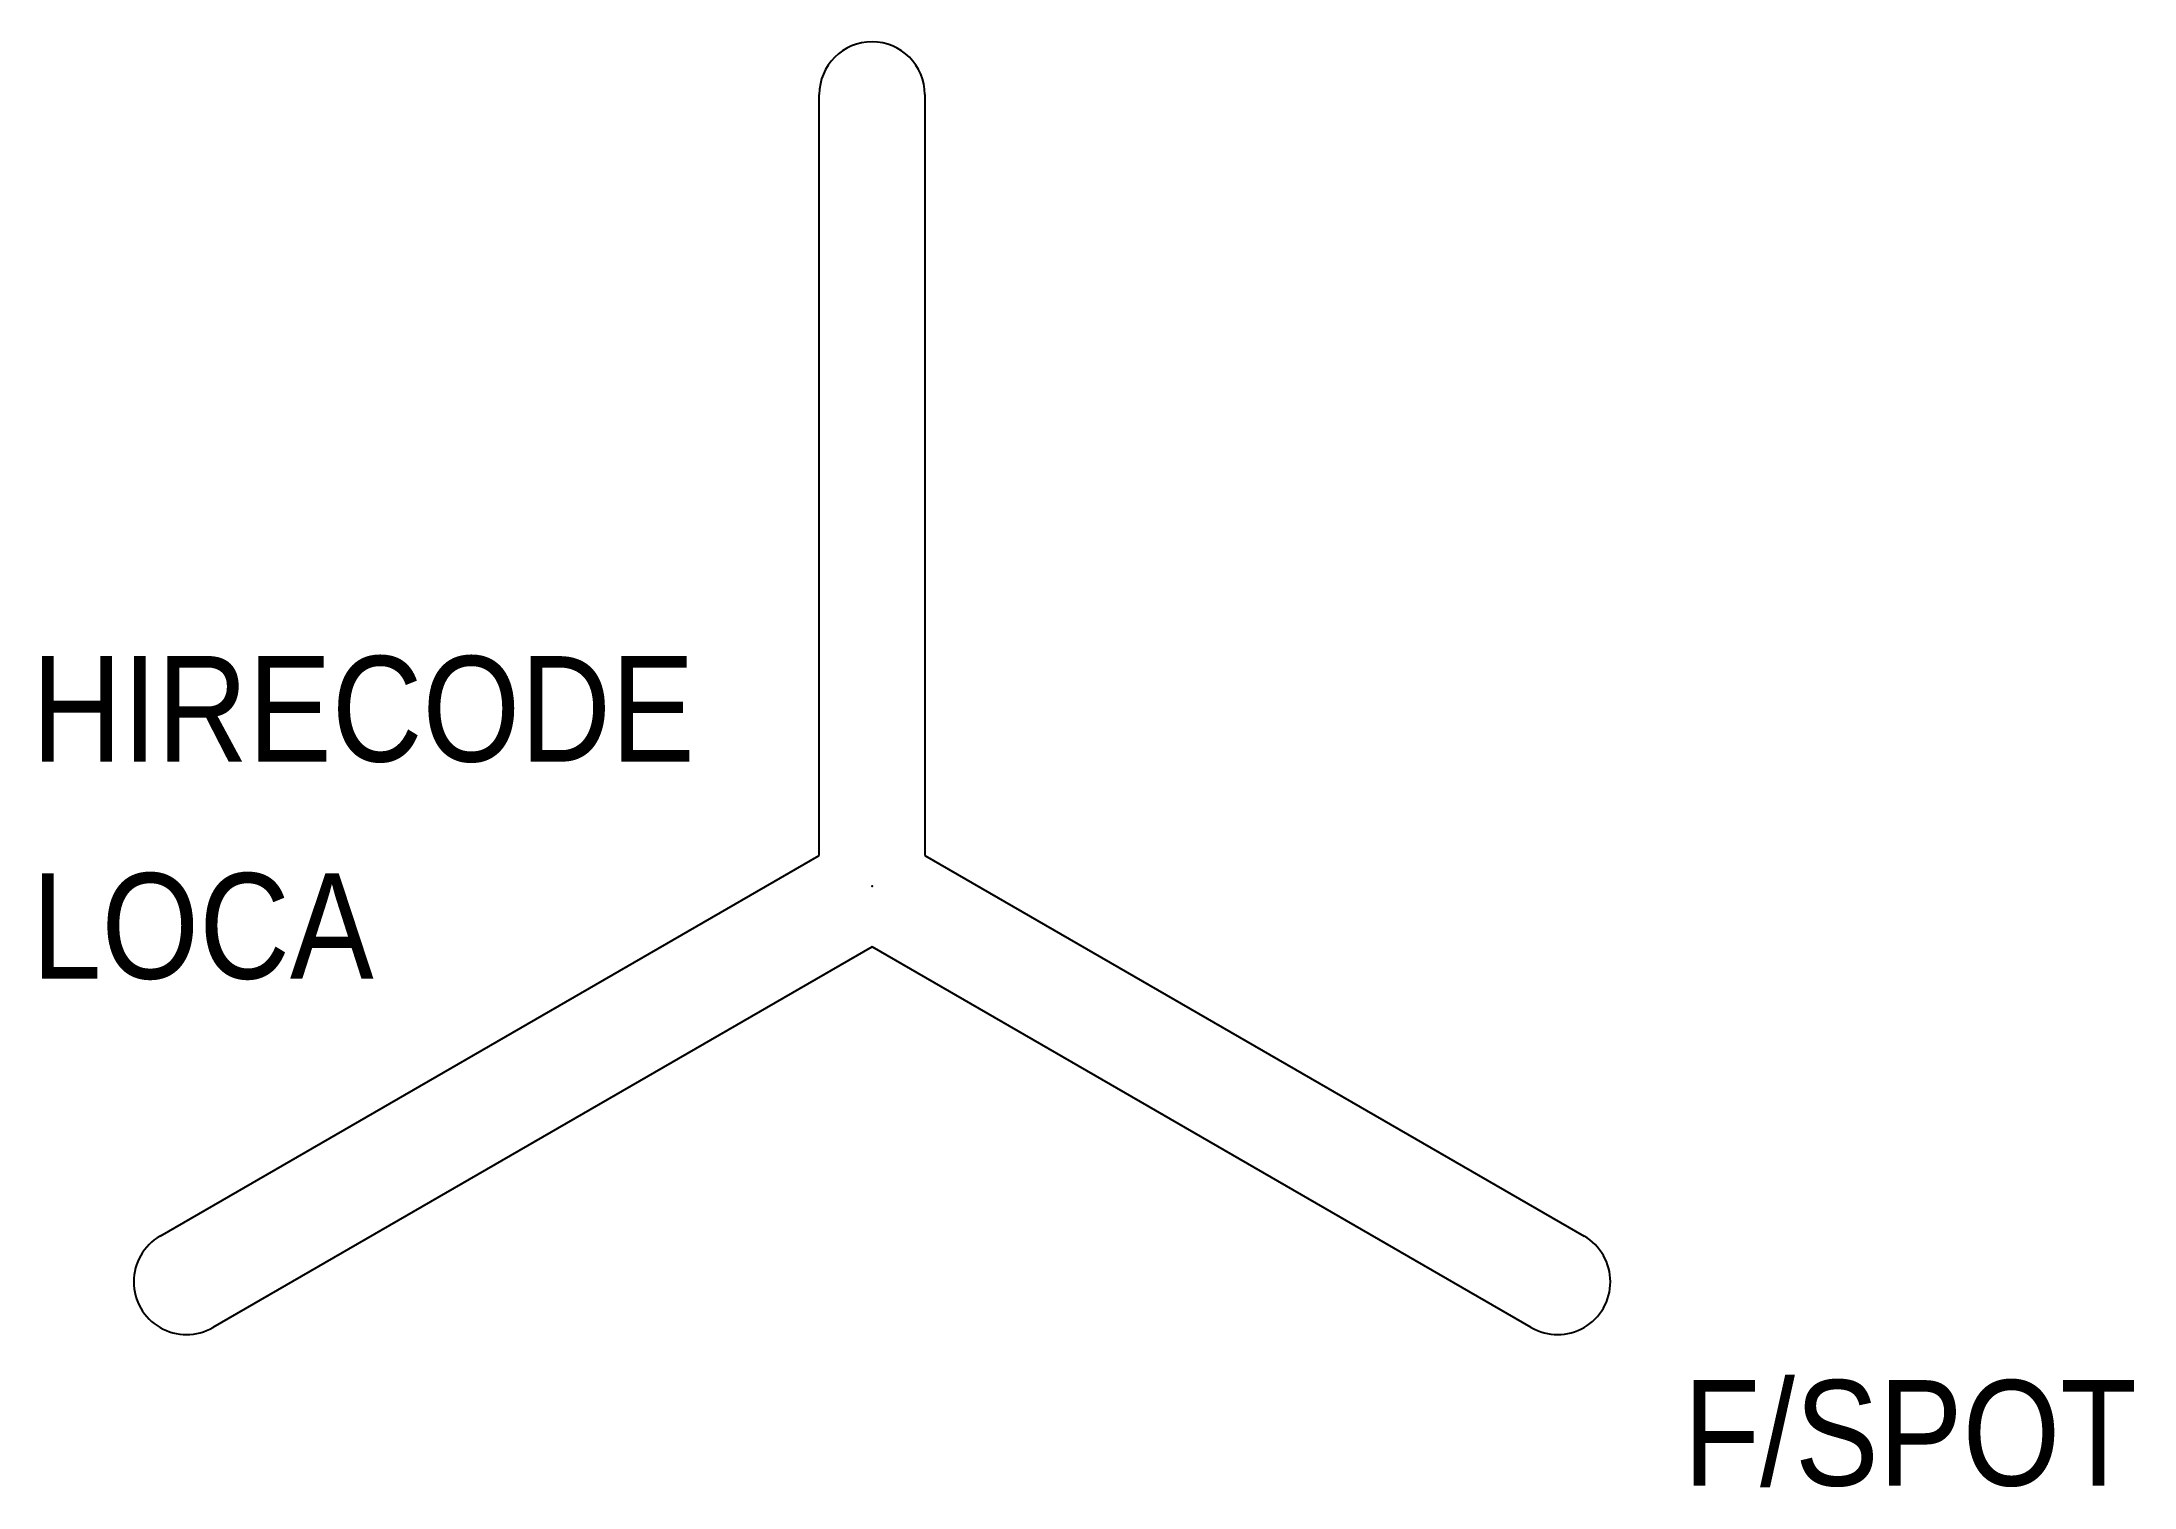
# Model space of a CAD drawing. Extents: x 1339 to 2330, y -122 to 563.
import ezdxf
from ezdxf.enums import TextEntityAlignment as Align

# ---------------------------------------------------------------- set-up
doc = ezdxf.new("R2010")
doc.units = 0
doc.header["$MEASUREMENT"] = 0
for name, color, linetype in [('LANTERNS', 4, 'CONTINUOUS'), ('LOCATION', 7, 'CONTINUOUS'), ('STANDTXT', 7, 'CONTINUOUS')]:
    doc.layers.add(name, color=color, linetype=linetype)

msp = doc.modelspace()

# ---------------------------------------------------------------- linework, layer by layer
at = {"layer": 'LANTERNS', "color": 0}
for p, q in [((1707.22, 177.3), (1707.22, 537.8)), ((1757.22, 537.8), (1757.22, 177.33)), ((1395.04, -2.92), (1707.22, 177.3)), ((1757.22, 177.33), (2069.42, -2.92)), ((1732.22, 134.03), (1420.04, -46.22)), ((2044.42, -46.22), (1732.22, 134.03))]:
    msp.add_line(p, q, dxfattribs=at)
for centre, start, end in [((1732.22, 537.8), 0, 180), ((1407.51, -24.59), 119.92487, 300.07773), ((2056.92, -24.57), 239.99758, 59.99982)]:
    msp.add_arc(centre, 25, start, end, dxfattribs=at)
msp.add_point((1732.22, 162.88), dxfattribs=at)

# ---------------------------------------------------------------- texts
at = {"layer": 'LANTERNS', "color": 0, "width": 0.89, "flags": 1}
msp.add_attdef('HIRECODE', (1334.14, 221.84), 'ST-FS', height=50, dxfattribs=at)
at = {"layer": 'LOCATION', "width": 0.89, "flags": 1}
msp.add_attdef('LOCA', (1334.14, 118.98), 'DIPS', height=50, dxfattribs=at)
at = {"layer": 'STANDTXT', "width": 0.89}
msp.add_text('F/SPOT', height=50, dxfattribs=at).set_placement((2223.89, -95.19), align=Align.MIDDLE)

doc.saveas('drawing.dxf')
